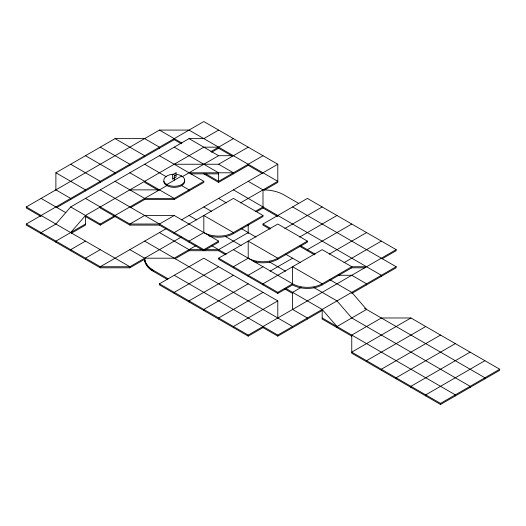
<?xml version="1.0" encoding="UTF-8"?>
<svg xmlns="http://www.w3.org/2000/svg" width="526" height="526" viewBox="0 0 526 526"><rect width="100%" height="100%" fill="white"/><g stroke="black" fill="none" stroke-linecap="round" stroke-linejoin="round"><path stroke-width="0.79" d="M174.349 175.704L174.165 175.947M174.79 175.658L175 175.329M218.619 130.08L203.825 138.621L189.031 138.621L70.681 206.948L55.887 224.03L41.094 232.571L41.094 233.643M70.681 232.571L85.475 215.489L203.825 147.162L218.619 147.162L218.619 148.227L232.005 155.959M55.887 190.123L55.887 172.784L115.062 138.621L144.65 138.621L159.444 147.162L159.444 148.227M41.094 216.561L26.3 208.02L26.3 206.948L159.444 130.08L189.031 130.08L277.794 181.325L240.454 202.885M144.65 259.265L129.856 267.806L100.269 267.806L26.3 225.102L26.3 224.03L203.825 121.539L277.794 164.244L277.794 182.39L264.407 190.123M56.591 207.612L174.237 139.686L181.279 143.756M85.475 224.03L55.887 241.112L55.887 242.184M210.867 151.633L233.412 138.621M71.385 233.235L85.475 225.102L85.475 215.489M211.577 152.297L218.619 148.227M176.085 174.921L174.237 175.986L174.237 180.26M166.841 184.527L181.634 175.986M70.681 206.948L100.269 224.03L114.359 215.897M167.196 185.395L115.062 215.489L115.062 216.554L100.269 225.102L85.475 216.561M181.989 176.854L218.619 155.703L233.412 155.703M130.56 207.612L144.65 199.472L174.237 199.472L203.825 182.39L203.825 181.325L159.444 155.703M85.475 241.112L70.681 249.653L70.681 250.724M174.237 164.244L218.619 164.244L248.206 147.162M203.825 181.325L174.237 198.407L144.65 198.407L115.062 181.325M100.269 249.653L85.475 258.194L85.475 259.265M263 155.703L218.619 181.325L205.936 174.007M203.825 173.85L218.619 182.39L248.206 165.309L248.206 164.244M85.475 198.407L129.856 224.03L159.444 224.03L174.237 215.489L218.619 241.112L218.619 242.184L203.825 250.724L159.444 225.102L129.856 225.102L100.269 208.013L100.269 206.948M166.486 228.508L100.269 266.735L26.3 224.03M181.279 219.967L277.794 164.244M181.279 237.048L129.856 266.735L100.269 266.735L100.269 267.806M208.756 235.753A20.922 12.078 0 0 0 233.412 233.643L263 216.554L263 215.489L233.412 232.571A20.922 12.078 0 0 1 203.825 232.571L189.031 241.112L189.031 242.184M196.073 245.589L174.237 258.194L144.65 258.194L129.856 249.653M255.248 211.426L263 206.948M174.941 258.858L189.031 250.724L218.619 250.724L225.661 254.788M256.662 211.676L263 208.02L277.794 216.561M100.269 189.866L203.825 249.653L218.619 241.112M322.175 310.511L277.794 336.134L263 327.593L248.206 336.134L159.444 284.888L159.444 283.816L203.825 258.194L277.794 300.898L277.794 318.237M204.647 249.653L218.619 249.653L248.206 232.571M270.042 229.165L263 225.102L263 224.03L307.381 198.407L396.144 249.653L396.144 250.724L382.054 258.858M263 284.888L263 283.816L322.175 249.653L351.762 266.735L351.762 267.806L322.175 284.888A20.922 12.078 0 0 1 292.587 284.888L277.794 293.429L218.619 259.265L218.619 258.194L277.794 224.03L307.381 241.112L307.381 242.184L277.794 259.265A20.922 12.078 0 0 1 253.137 261.376M218.619 266.735L174.237 292.357L174.237 293.429M284.836 228.508L322.175 206.948M307.381 241.112L277.794 258.194A20.922 12.078 0 0 1 248.206 258.194L233.412 266.735L233.412 267.806M233.412 275.276L189.031 300.898L189.031 301.97M255.248 262.671L256.662 261.856M299.629 237.048L336.969 215.489M263 266.735L248.206 275.276L248.206 276.347M248.206 283.816L203.825 309.439L203.825 310.511M270.042 271.212L292.587 258.194M351.762 224.03L307.381 249.653L307.381 250.724M263 292.357L218.619 317.98L218.619 319.052M329.217 254.13L366.556 232.571M218.619 258.194L277.794 292.357L292.587 283.816A20.922 12.078 0 0 0 322.175 283.816L351.762 266.735M277.794 300.898L233.412 326.521L233.412 327.593M301.043 287.479L292.587 292.357L292.587 309.696M344.011 262.671L381.35 241.112M159.444 283.816L248.206 335.069L396.144 249.653M174.237 275.276L277.794 335.069L396.144 266.735L396.144 267.806L351.762 293.429L351.762 292.357L329.927 279.753M336.969 327.593L336.969 326.528L366.556 309.439L351.762 292.357M410.938 317.98L351.762 352.15L440.525 403.396L499.7 369.232L499.7 370.297L440.525 404.461L351.762 353.216L351.762 335.069L381.35 317.98L410.938 317.98L499.7 369.232M425.731 326.528L366.556 360.691L366.556 361.757M440.525 335.069L381.35 369.232L381.35 370.297M455.319 343.61L396.144 377.773L396.144 378.838M470.112 352.15L410.938 386.314L410.938 387.379M484.906 360.691L425.731 394.855L425.731 395.92M189.031 172.784L233.412 172.784L233.412 173.85M190.675 173.85L218.619 173.85M129.856 189.866L159.444 189.866M174.237 215.489L144.65 215.489L129.856 224.03L129.856 225.102M159.444 232.571L189.031 249.653L203.003 249.653M351.361 266.735L366.556 266.735M351.361 267.806L364.959 267.806M338.165 275.276L351.762 275.276L366.556 283.816L366.556 284.888M248.206 181.325L263 189.866C270.219 189.912 277.583 191.293 283.922 194.87L298.715 203.411M248.206 165.309L262.296 173.448M189.031 138.621L218.619 155.703M159.444 130.08L181.989 143.092M218.619 164.244L233.412 172.784M292.587 206.948L396.144 266.735M174.237 147.162L218.619 172.784L218.619 182.39M233.412 189.866L381.35 275.276L381.35 276.347M263 215.489L233.412 198.407L174.237 232.571L174.237 233.643M115.062 138.621L144.65 155.703L144.65 156.768M218.619 198.407L226.371 202.885M263 224.03L270.752 228.508M300.339 245.589L315.133 254.13M299.629 246.247L314.423 254.788M144.65 164.244L166.486 176.854M181.279 185.395L189.031 189.866L189.031 190.931M100.269 147.162L129.856 164.244L129.856 165.309M203.825 206.948L211.577 211.426M241.164 228.508L255.958 237.048M285.546 254.13L300.339 262.671M129.856 172.784L174.237 198.407L174.237 199.472M364.446 308.223L484.906 377.773L484.906 378.838M158.037 190.123L144.65 182.39L144.65 181.325M85.475 155.703L115.062 172.784L115.062 173.85M189.031 215.489L196.783 219.967M225.661 236.641L241.164 245.589M269.338 261.856L285.546 271.212M313.72 287.479L336.969 300.898L351.762 317.98L470.112 386.314L470.112 387.379M233.412 249.653L292.587 283.816M70.681 164.244L100.269 181.325L100.269 182.39M211.577 245.589L226.371 254.13M285.546 288.294L322.175 309.439L336.969 326.528M284.836 288.952L292.587 293.429M322.175 317.98L455.319 394.855L455.319 395.92M351.762 336.134L322.175 319.052L322.175 309.439M55.887 172.784L85.475 189.866L85.475 190.931M292.587 309.439L307.381 317.98L307.381 319.052M55.887 189.866L70.681 198.407L70.681 199.472M144.65 241.112L292.587 326.521L292.587 327.593M41.094 198.407L65.75 212.642M144.716 259.311C145.321 264.216 149.233 267.925 153.316 270.272L168.11 278.813M144.716 260.383L144.65 258.194C144.177 263.98 148.595 268.714 153.316 271.344L167.406 279.477M26.3 206.948L129.856 266.735L129.856 267.806M440.525 403.396L440.525 404.461M322.175 284.888L322.175 283.816L292.587 266.735L292.587 284.888M277.794 259.265L277.794 258.194L248.206 241.112L248.206 258.194M277.794 292.357L277.794 293.429M277.794 335.069L277.794 336.134M263 189.866L263 208.02M263 326.521L263 327.593M248.206 224.694L248.206 233.643M248.206 335.069L248.206 336.134M233.412 233.643L233.412 232.571L203.825 215.489L203.825 232.571M218.619 249.653L218.619 250.724M203.825 249.653L203.825 250.724M189.031 249.653L189.031 250.724M174.237 138.621L174.237 139.686M159.444 224.03L159.444 225.102M153.316 270.272L153.316 271.344M151.994 269.457L151.994 270.528M150.765 268.595L150.765 269.66M149.634 267.688L149.634 268.753M148.615 266.735L148.615 267.806M147.701 265.748L147.701 266.82M146.905 264.736L146.905 265.801M146.221 263.684L146.221 264.756M145.656 262.619L145.656 263.684M145.215 261.527L145.215 262.599M144.9 260.423L144.9 261.494M144.65 198.407L144.65 199.472M100.269 224.03L100.269 225.102M176.946 174.422A10.461 6.042 0 0 1 182.252 184.139A10.461 6.042 0 0 1 164.756 182.811A10.461 6.042 0 0 1 174.237 174.218M184.343 179.76A10.461 6.042 0 0 1 175.605 187.315A10.461 6.042 0 0 1 163.777 181.325M176.085 172.784L172.39 174.921L172.39 179.188L176.085 177.052L176.085 172.784"/></g></svg>
